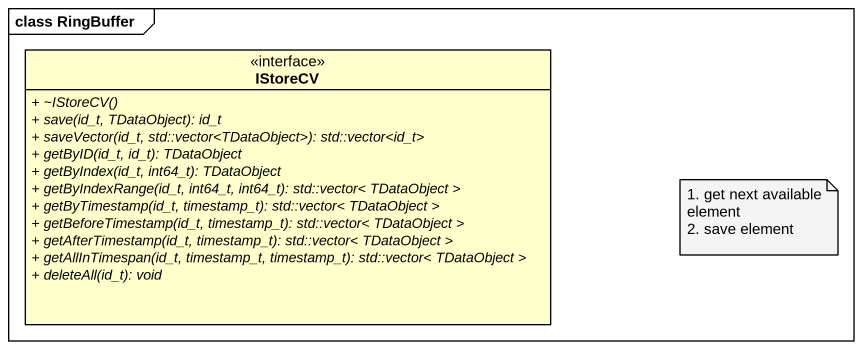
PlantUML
@startuml
mainframe class RingBuffer
hide circle
hide empty members
skinparam classAttributeIconSize 0
class IStoreCV <<interface>> {
  {abstract} + ~IStoreCV()
  {abstract} + save(id_t, TDataObject): id_t
  {abstract} + saveVector(id_t, std::vector<TDataObject>): std::vector<id_t>
  {abstract} + getByID(id_t, id_t): TDataObject
  {abstract} + getByIndex(id_t, int64_t): TDataObject
  {abstract} + getByIndexRange(id_t, int64_t, int64_t): std::vector< TDataObject >
  {abstract} + getByTimestamp(id_t, timestamp_t): std::vector< TDataObject >
  {abstract} + getBeforeTimestamp(id_t, timestamp_t): std::vector< TDataObject >
  {abstract} + getAfterTimestamp(id_t, timestamp_t): std::vector< TDataObject >
  {abstract} + getAllInTimespan(id_t, timestamp_t, timestamp_t): std::vector< TDataObject >
  {abstract} + deleteAll(id_t): void
}
note as N1
  1. get next available element
  2. save element
end note
@enduml
